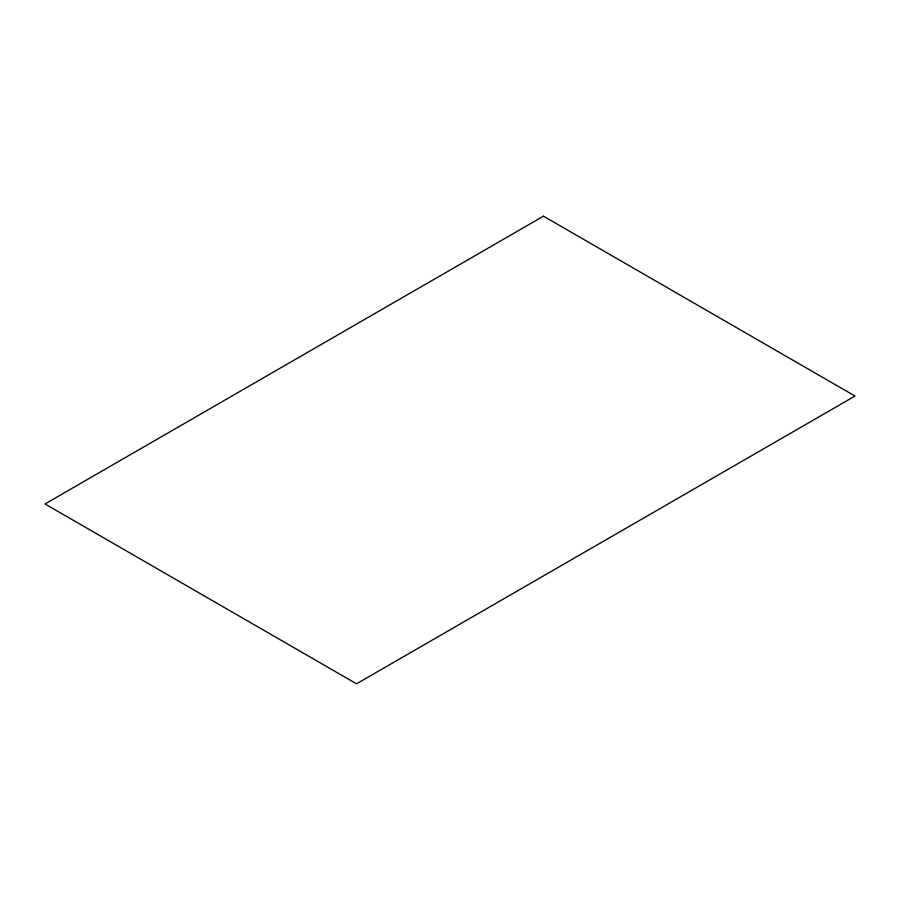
<?xml version="1.0" encoding="UTF-8"?>
<svg xmlns="http://www.w3.org/2000/svg" width="900" height="900" viewBox="0 0 900 900"><rect width="100%" height="100%" fill="white"/><g stroke="black" fill="none" stroke-linecap="round" stroke-linejoin="round"><path stroke-width="1.35" d="M543.465 216.18L45 503.955L356.535 683.82L855 396.045L543.465 216.18"/></g></svg>
